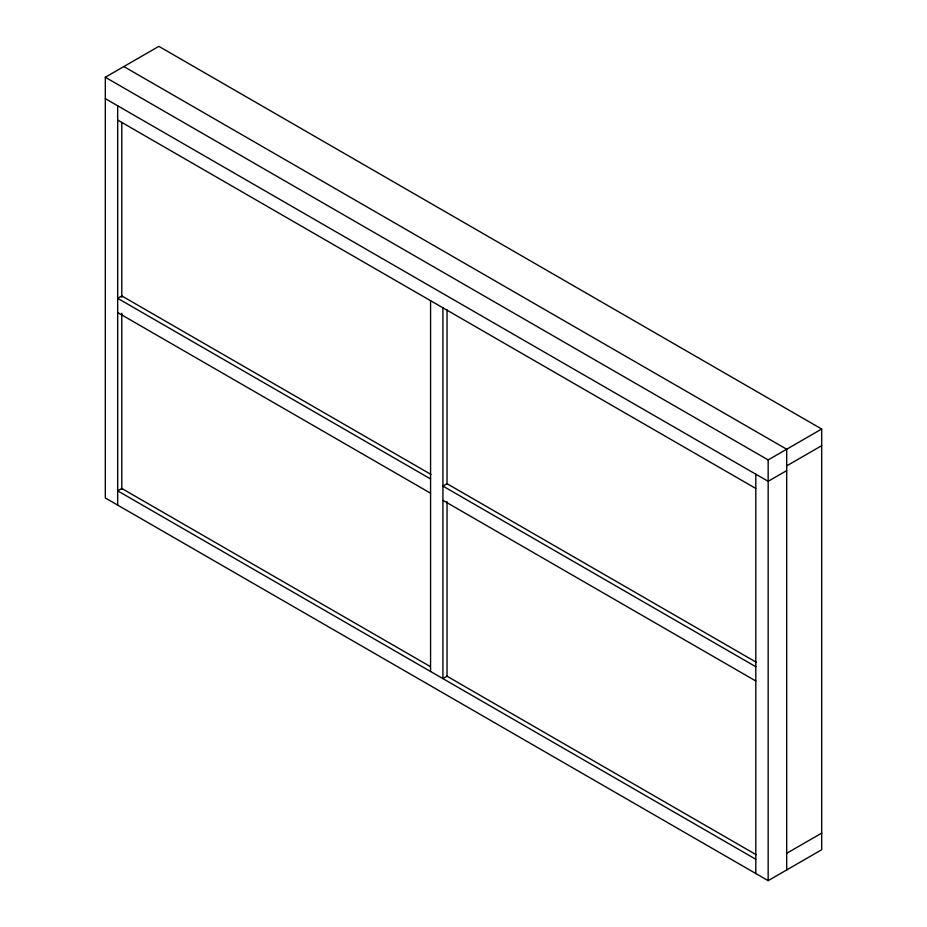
<?xml version="1.0" encoding="UTF-8"?>
<svg xmlns="http://www.w3.org/2000/svg" width="927" height="927" viewBox="0 0 927 927"><rect width="100%" height="100%" fill="white"/><g stroke="black" fill="none" stroke-linecap="round" stroke-linejoin="round"><path stroke-width="1.39" d="M105.319 77.254L158.841 46.35L821.681 429.027L821.681 849.746L768.159 880.65L105.319 497.973L105.319 77.254L768.159 459.931L821.681 429.027M786.687 465.875L821.681 445.667M786.687 470.626L768.159 481.322L105.319 98.644M786.687 853.315L821.681 833.106M123.847 66.559L786.687 449.236L786.687 869.955M117.671 120.035L755.806 488.459M430.928 474.404L121.796 295.933L117.671 298.309L430.568 478.946M756.165 662.179L447.034 483.709L442.921 486.084L755.806 666.722M117.671 312.561L430.568 493.21M442.921 500.337L755.806 680.986M430.198 666.513L121.796 488.459L117.671 490.835L755.806 859.259M446.501 675.922L756.165 854.706M768.159 459.931L768.159 880.65M755.806 474.195L755.806 873.524M447.034 309.757L447.034 484.346M447.034 501.658L447.034 676.235L442.921 678.61L442.921 307.81M430.568 300.684L430.568 671.484M121.796 122.503L121.796 297.277M121.796 313.175L121.796 489.398M117.671 105.771L117.671 505.099"/></g></svg>
